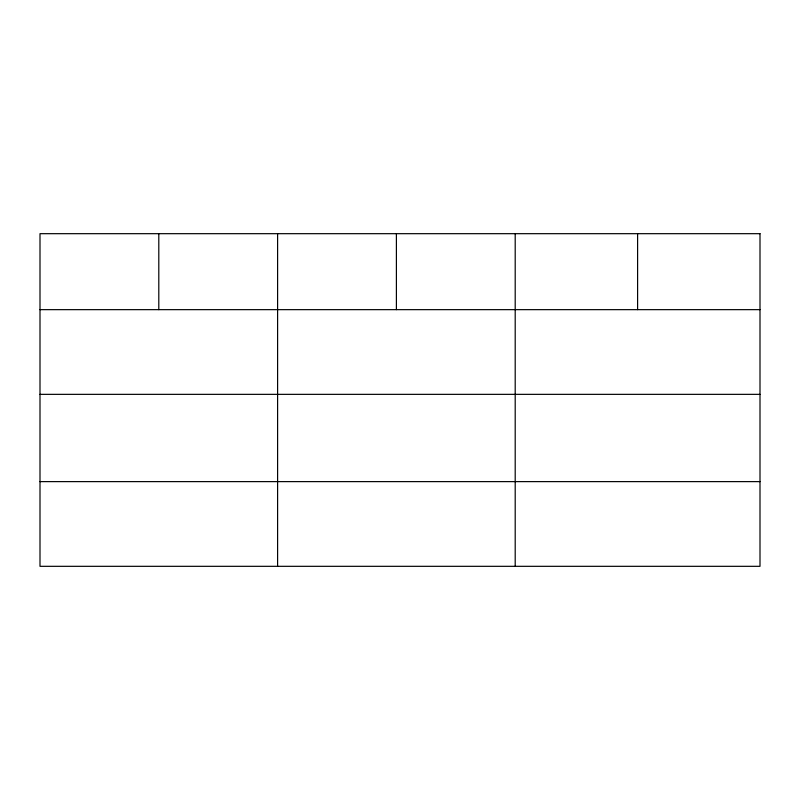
<?xml version="1.0" encoding="UTF-8"?>
<svg xmlns="http://www.w3.org/2000/svg" width="800" height="800" viewBox="0 0 800 800"><rect width="100%" height="100%" fill="white"/><g stroke="black" fill="none" stroke-linecap="round" stroke-linejoin="round"><path stroke-width="1.2" d="M40 309.65L760 309.65M40 394.35L760 394.35M40 481.62L760 481.62M637.6 233.68L637.6 309.65M515.2 233.68L515.2 566.32M396.4 233.68L396.4 309.65M277.6 233.68L277.6 566.32M158.8 233.68L158.8 309.65M760 233.68L40 233.68L40 566.32L760 566.32L760 233.68"/></g></svg>
